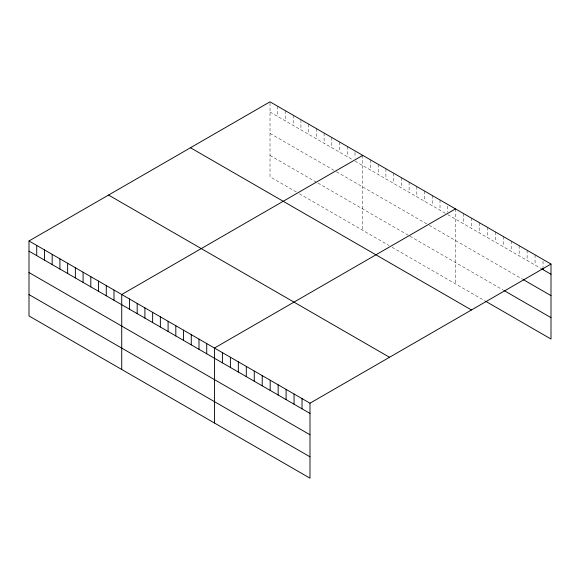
<?xml version="1.0" encoding="UTF-8"?>
<svg xmlns="http://www.w3.org/2000/svg" width="580" height="580" viewBox="0 0 580 580"><rect width="100%" height="100%" fill="white"/><g stroke="black" fill="none" stroke-linecap="round" stroke-linejoin="round"><path stroke-width="0.43" stroke-dasharray="2.9 2.17" d="M270.012 112.027L352.691 159.761M355.011 161.102L445.418 213.295M447.738 214.636L540.865 268.402M270.012 133.4L335.697 171.325M336.465 171.767L428.417 224.859M429.193 225.301L522.776 279.335M270.012 155.425L316.375 182.192M317.92 183.084L409.103 235.726M409.872 236.176L503.23 290.072M296.286 191.965L270.012 176.799L270.012 101.826M299.374 193.756L389.013 245.499M392.102 247.29L485.141 300.998M543.039 261.152L543.039 267.105M535.079 254.859L535.079 265.06M527.118 250.263L527.118 260.464M519.158 245.666L519.158 255.867M511.19 241.07L511.19 251.27M503.23 236.473L503.23 246.674M495.269 231.877L495.269 242.077M487.309 227.28L487.309 237.481M479.348 222.684L479.348 232.885M471.388 218.087L471.388 228.288M463.427 213.491L463.427 223.692M455.467 208.894L455.467 283.867M447.738 206.132L447.738 212.084M440.01 199.969L440.01 210.177M432.281 195.511L432.281 205.712M424.56 191.052L424.56 201.253M416.832 186.586L416.832 196.794M409.103 182.127L409.103 192.328M401.375 177.668L401.375 187.869M393.646 173.202L393.646 183.41M385.917 168.744L385.917 178.944M378.196 164.285L378.196 174.486M370.468 159.819L370.468 170.027M362.739 155.36L362.739 230.332M355.011 152.598L355.011 157.702M347.282 146.435L347.282 156.643M339.561 141.977L339.561 152.178M331.832 137.518L331.832 147.719M324.104 133.052L324.104 143.26M316.375 128.593L316.375 138.794M308.647 124.134L308.647 134.335M300.926 119.668L300.926 129.876M293.197 115.21L293.197 125.41M285.469 110.751L285.469 120.952M277.74 106.285L277.74 116.493"/><path stroke-width="0.87" d="M29 240.975L309.988 403.201L309.988 478.174L29 315.948L29 240.975L270.012 101.826L551 264.052L551 339.024L485.866 301.419M362.739 155.36L121.728 294.51L121.728 369.482M455.467 208.894L214.448 348.043L214.448 423.016M309.988 403.201L551 264.052M541.589 268.823L551 274.253M523.501 279.748L551 295.626M503.955 290.493L551 317.651M190.479 147.748L471.467 309.974M108.532 195.054L389.521 357.28M29 251.176L309.988 413.402M29 272.549L309.988 434.775M29 294.575L309.988 456.801M543.039 267.96L543.039 269.656M302.028 398.605L302.028 408.806M294.06 394.009L294.06 404.209M286.099 389.412L286.099 399.613M278.139 384.815L278.139 395.016M270.178 380.219L270.178 390.42M262.218 375.623L262.218 385.823M254.257 371.026L254.257 381.227M246.297 366.43L246.297 376.63M238.337 361.833L238.337 372.034M230.376 357.236L230.376 367.437M222.408 352.64L222.408 362.841M206.726 343.585L206.726 353.786M198.998 339.119L198.998 349.327M191.269 334.66L191.269 344.861M183.541 330.201L183.541 340.402M175.812 325.735L175.812 335.936M168.091 321.276L168.091 331.477M160.363 316.818L160.363 327.019M152.634 312.352L152.634 322.552M144.906 307.893L144.906 318.094M137.177 303.434L137.177 313.635M129.456 298.968L129.456 309.169M113.999 290.051L113.999 300.251M106.271 285.585L106.271 295.786M98.542 281.126L98.542 291.327M90.814 276.66L90.814 286.868M83.092 272.201L83.092 282.402M75.364 267.743L75.364 277.943M67.635 263.276L67.635 273.485M59.907 258.818L59.907 269.019M52.178 254.359L52.178 264.56M44.457 249.893L44.457 260.101M36.728 245.434L36.728 255.635"/></g></svg>
